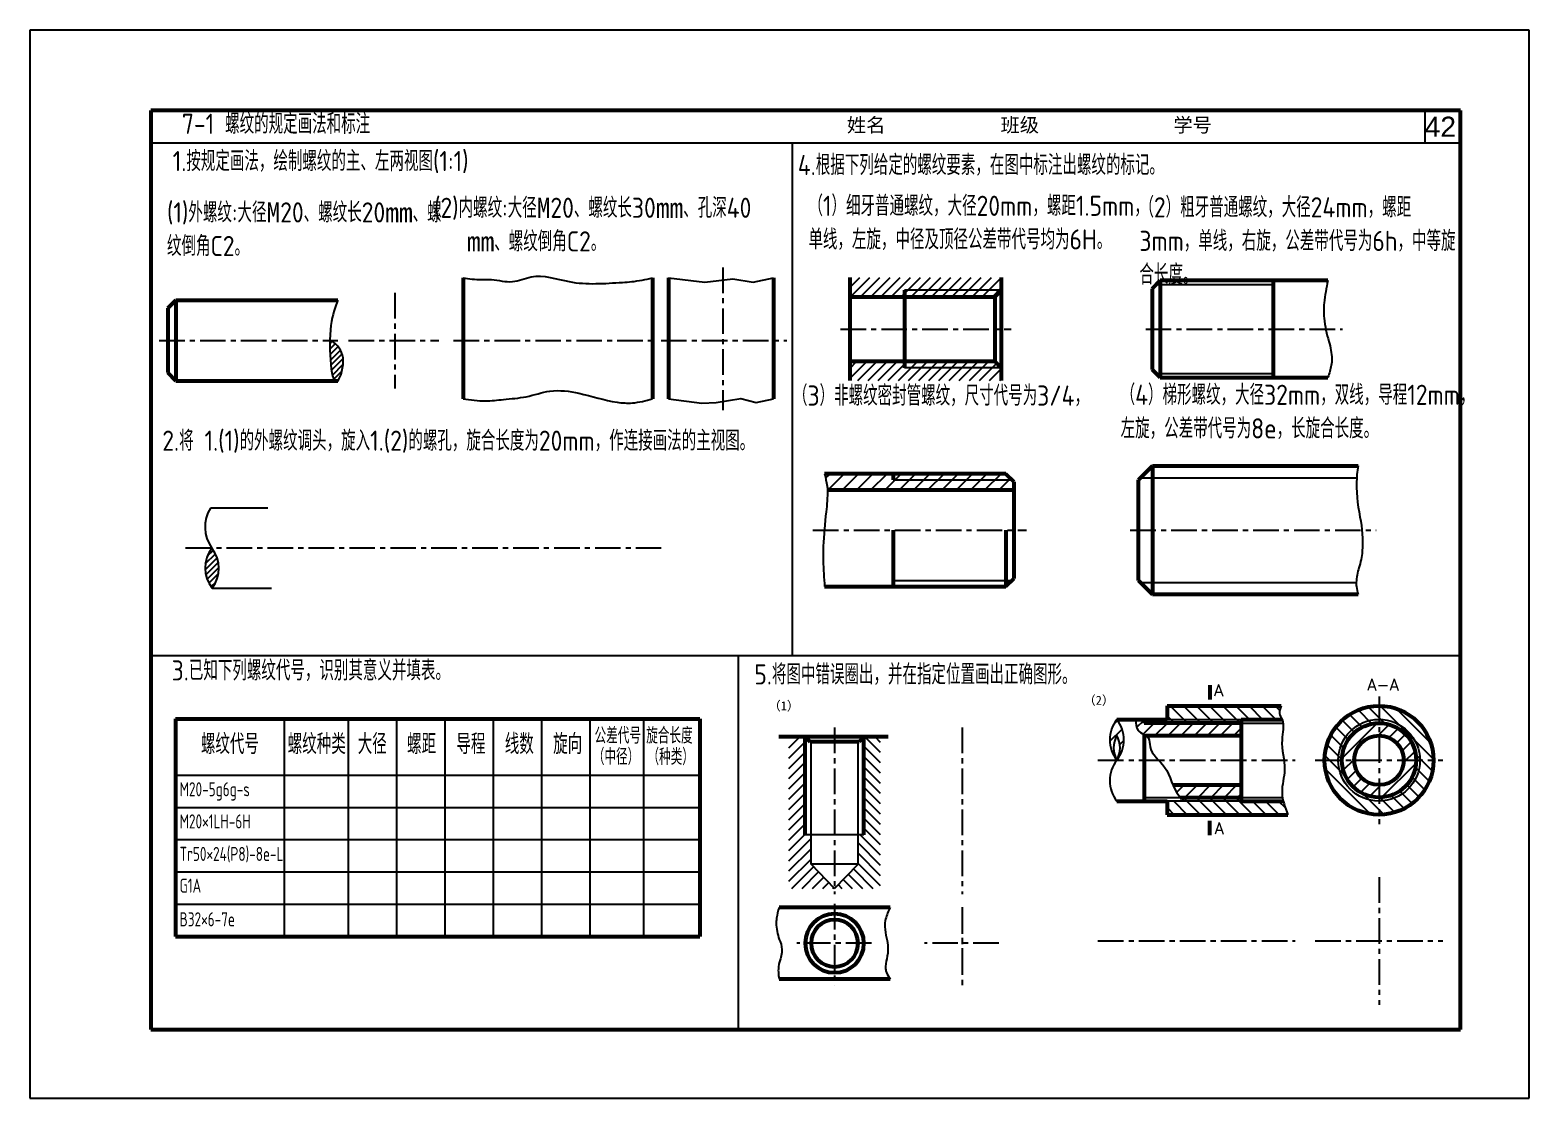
# Model space of a CAD drawing. Header units: millimetres. Extents: x 2332 to 3536, y 1191 to 2069.
# Drawn here: x 2331.6 to 2703.6, y 1804.4 to 2069.4 of the extents above; entities that cross this region are included whole.
import ezdxf

# ---------------------------------------------------------------- set-up
doc = ezdxf.new("R2010")
doc.units = ezdxf.units.MM
doc.linetypes.add('CENTER', pattern=[50.8, 31.75, -6.35, 6.35, -6.35])
for name, color, linetype in [('01', 7, 'Continuous'), ('3中心线层', 1, 'CENTER'), ('ST文字', 7, 'Continuous'), ('TEXT', 7, 'Continuous'), ('THIN', 7, 'Continuous'), ('尺寸标注', 250, 'Continuous'), ('文字', 7, 'Continuous'), ('细实线', 7, 'Continuous')]:
    doc.layers.add(name, color=color, linetype=linetype)
doc.layers.add('粗实线', color=7, linetype='Continuous', lineweight=53)
doc.styles.add('HZ', font='txt.shx', dxfattribs={"bigfont": 'gbcbig.shx'})
doc.styles.add('HZ35', font='gbenor.shx', dxfattribs={"height": 3.5, "bigfont": 'gbcbig.shx'})
doc.styles.add('title', font='')
doc.styles.add('样式 1', font='arial.ttf', dxfattribs={"height": 5})
doc.styles.add('汉字', font='gbenor.shx', dxfattribs={"height": 5, "bigfont": 'gbcbig.shx'})
doc.styles.get('title').set_extended_font_data('SimSun')
pattern_1 = [(45, (2588.7022, 1842.9805), (-1.628275, 1.628275), [])]
pattern_2 = [(135, (2588.7022, 1842.9805), (-1.628275, -1.628275), [])]

msp = doc.modelspace()

# ---------------------------------------------------------------- hatches: boundary and pattern name
at = {"layer": '01'}
h = msp.add_hatch(dxfattribs=at)
h.set_pattern_fill('_USER', color=256, angle=45, style=0, pattern_type=0)
h.set_pattern_definition([(45, (0, 0), (-0.70710678, 0.70710678), [])])
edge = h.paths.add_edge_path()
edge.add_spline(control_points=[(2408.01, 1982.43), (2408.72, 1983.19), (2410.39, 1988.53), (2407.88, 1991.28), (2406.45, 1992.43)], knot_values=[20.32576, 20.32576, 20.32576, 20.32576, 26.12856, 31.373346, 31.373346, 31.373346, 31.373346], degree=3, periodic=0)
edge.add_line((2406.45, 1992.43), (2406.06, 1992.43))
edge.add_spline(control_points=[(2406.06, 1992.43), (2405.95, 1988.17), (2406.38, 1983.49), (2407.24, 1982.43)], knot_values=[9.219923, 9.219923, 9.219923, 9.219923, 18.002644, 18.002644, 18.002644, 18.002644], degree=3, periodic=0)
edge.add_line((2407.24, 1982.43), (2408.01, 1982.43))
h = msp.add_hatch(dxfattribs=at)
h.set_pattern_fill('_USER', color=256, angle=45, style=0, pattern_type=0)
h.set_pattern_definition([(45, (2349.7641, 1816.8418), (-0.707107, 0.707107), [])])
h.paths.add_polyline_path([(2376.79, 1940.89), (2376.79, 1940.89, 0.350558), (2376.82, 1930.94, 0.343671)])
at = {"layer": '细实线'}
h = msp.add_hatch(dxfattribs=at)
h.set_pattern_fill('ANSI31', color=256, scale=0.56, style=0)
h.set_pattern_definition([(45, (2389.62, 1850.0796), (-1.257236, 1.257236), [])])
h.paths.add_polyline_path([(2572.66, 2008.05), (2535.06, 2008.05), (2535.06, 2003.25), (2548.66, 2003.25), (2548.66, 2004.85), (2572.66, 2004.85)])
h.paths.add_polyline_path([(2572.66, 2004.85), (2548.66, 2004.85), (2548.66, 2003.25), (2571.06, 2003.25)])
h.paths.add_polyline_path([(2571.06, 1987.25), (2548.66, 1987.25), (2548.66, 1985.65), (2572.66, 1985.65)])
h.paths.add_polyline_path([(2572.66, 1985.65), (2548.66, 1985.65), (2548.66, 1987.25), (2535.06, 1987.25), (2535.06, 1982.45), (2572.66, 1982.45)])
h = msp.add_hatch(dxfattribs=at)
h.set_pattern_fill('ANSI31', scale=20, style=0)
h.set_pattern_definition([(45, (1699.096, 1810.6208), (-1.767767, 1.767767), [])])
h.paths.add_polyline_path([(2545.83, 1959.34), (2545.83, 1957.84), (2575.33, 1957.84), (2573.83, 1959.34)], flags=16)
h.paths.add_polyline_path([(2545.83, 1957.84), (2545.83, 1959.34), (2528.83, 1959.34, -0.013703), (2529.45, 1956.29, -0.044881), (2529.53, 1955.34), (2575.83, 1955.34), (2575.83, 1957.34), (2575.33, 1957.84)])
h = msp.add_hatch(dxfattribs=at)
h.set_pattern_fill('ANSI31', scale=18.42183, angle=90, style=0)
h.set_pattern_definition(pattern_2)
edge = h.paths.add_edge_path()
edge.add_spline(control_points=[(2642.33, 1898.38), (2642.12, 1898.88), (2641.38, 1899.94), (2641.86, 1901.12), (2642.12, 1901.76)], knot_values=[0, 0, 0, 0, 2.610974, 5.787065, 5.787065, 5.787065, 5.787065], degree=3, periodic=0)
edge.add_line((2642.12, 1901.76), (2613.81, 1901.76))
edge.add_line((2613.81, 1901.76), (2613.81, 1898.38))
edge.add_line((2613.81, 1898.38), (2632.19, 1898.38))
edge.add_line((2632.19, 1898.38), (2642.33, 1898.38))
h.paths.add_polyline_path([(2632.19, 1898.38), (2613.81, 1898.38), (2613.81, 1897.46), (2632.19, 1897.46)])
edge = h.paths.add_edge_path()
edge.add_line((2632.19, 1879.04), (2617.08, 1879.04))
edge.add_spline(control_points=[(2617.08, 1879.04), (2617.38, 1878.72), (2617.71, 1878.42), (2618.03, 1878.12)], knot_values=[37.196576, 37.196576, 37.196576, 37.196576, 39.35129, 39.35129, 39.35129, 39.35129], degree=3, periodic=0)
edge.add_line((2618.03, 1878.12), (2632.19, 1878.12))
edge.add_line((2632.19, 1878.12), (2632.19, 1879.04))
edge = h.paths.add_edge_path()
edge.add_spline(control_points=[(2643.81, 1874.74), (2643.37, 1875.87), (2642.93, 1876.99), (2642.64, 1878.12)], knot_values=[38.981729, 38.981729, 38.981729, 38.981729, 44.707599, 44.707599, 44.707599, 44.707599], degree=3, periodic=0)
edge.add_line((2642.64, 1878.12), (2632.19, 1878.12))
edge.add_line((2632.19, 1878.12), (2613.81, 1878.12))
edge.add_line((2613.81, 1878.12), (2613.81, 1874.74))
edge.add_line((2613.81, 1874.74), (2643.81, 1874.74))
h = msp.add_hatch(dxfattribs=at)
h.set_pattern_fill('ANSI31', scale=18.42183, angle=90, style=0)
h.set_pattern_definition(pattern_2)
h.paths.add_polyline_path([(2676.55, 1888.25), (2679.92, 1888.25, 0.414214), (2666.41, 1901.76), (2666.41, 1898.38, -0.414214)])
h.paths.add_polyline_path([(2679.92, 1888.25), (2676.55, 1888.25, -0.414214), (2666.41, 1878.12), (2666.41, 1874.74, 0.414214)])
h.paths.add_polyline_path([(2656.28, 1888.25), (2652.91, 1888.25, 0.414214), (2666.41, 1874.74), (2666.41, 1878.12, -0.414214)])
h.paths.add_polyline_path([(2666.41, 1898.38), (2666.41, 1901.76, 0.414214), (2652.91, 1888.25), (2656.28, 1888.25, -0.414214)])
h.paths.add_polyline_path([(2666.41, 1897.46), (2666.41, 1898.38, 0.414214), (2656.28, 1888.25), (2657.2, 1888.25, -0.414214)], flags=17)
h.paths.add_polyline_path([(2675.63, 1888.25), (2676.55, 1888.25, 0.414214), (2666.41, 1898.38), (2666.41, 1897.46, -0.414214)], flags=17)
h.paths.add_polyline_path([(2666.41, 1879.04), (2666.41, 1878.12, 0.414214), (2676.55, 1888.25), (2675.63, 1888.25, -0.414214)], flags=17)
h.paths.add_polyline_path([(2666.41, 1878.12), (2666.41, 1879.04, -0.414214), (2657.2, 1888.25), (2656.28, 1888.25, 0.414214)], flags=16)
h = msp.add_hatch(dxfattribs=at)
h.set_pattern_fill('ANSI31', scale=18.42183, style=0)
h.set_pattern_definition(pattern_1)
edge = h.paths.add_edge_path()
edge.add_line((2608.1, 1897.46), (2608.1, 1898.38))
edge.add_line((2608.1, 1898.38), (2605.99, 1898.38))
edge.add_spline(control_points=[(2605.99, 1898.38), (2606.02, 1897.35), (2606.06, 1895.51), (2607.88, 1894.81), (2608.49, 1894.39)], knot_values=[0, 0, 0, 0, 2.818958, 5.005929, 5.005929, 5.005929, 5.005929], degree=3, periodic=0)
edge.add_line((2608.49, 1894.39), (2632.19, 1894.39))
edge.add_line((2632.19, 1894.39), (2632.19, 1897.46))
edge.add_line((2632.19, 1897.46), (2608.1, 1897.46))
edge = h.paths.add_edge_path()
edge.add_spline(control_points=[(2615.25, 1882.11), (2615.65, 1881.13), (2616.17, 1880.05), (2616.97, 1879.16), (2617.08, 1879.04)], knot_values=[19.207539, 19.207539, 19.207539, 19.207539, 22.369924, 22.840966, 22.840966, 22.840966, 22.840966], degree=3, periodic=0)
edge.add_line((2617.08, 1879.04), (2632.19, 1879.04))
edge.add_line((2632.19, 1879.04), (2632.19, 1882.11))
edge.add_line((2632.19, 1882.11), (2615.25, 1882.11))
h.paths.add_polyline_path([(2601.34, 1894.39, -0.262418), (2601.34, 1888.25, 0.34451), (2601.34, 1898.38, 0.34451), (2601.34, 1888.25, -0.262418)])
h = msp.add_hatch(dxfattribs=at)
h.set_pattern_fill('ANSI31', scale=18.42183, style=0)
h.set_pattern_definition(pattern_1)
h.paths.add_polyline_path([(2666.41, 1894.39), (2666.41, 1897.46, 0.414214), (2657.2, 1888.25), (2660.27, 1888.25, -0.414214)])
h.paths.add_polyline_path([(2672.56, 1888.25), (2675.63, 1888.25, 0.414214), (2666.41, 1897.46), (2666.41, 1894.39, -0.414214)])
h.paths.add_polyline_path([(2666.41, 1882.11), (2666.41, 1879.04, 0.414214), (2675.63, 1888.25), (2672.56, 1888.25, -0.414214)])
h.paths.add_polyline_path([(2660.27, 1888.25), (2657.2, 1888.25, 0.414214), (2666.41, 1879.04), (2666.41, 1882.11, -0.414214)])
h = msp.add_hatch(dxfattribs=at)
h.set_pattern_fill('ANSI31', scale=0.567, angle=360, style=0)
h.set_pattern_definition([(45, (2393.2607, 1960.6742), (-1.272951, 1.272951), [])])
h.paths.add_polyline_path([(2531.29, 1856.45), (2525.46, 1862.48), (2525.46, 1869.77), (2524, 1869.77), (2524, 1894.07), (2519.95, 1894.07), (2519.95, 1856.45)])
h = msp.add_hatch(dxfattribs=at)
h.set_pattern_fill('ANSI31', scale=0.567, angle=270, style=0)
h.set_pattern_definition([(315, (2393.2607, 1960.6742), (1.272951, 1.272951), [])])
h.paths.add_polyline_path([(2538.58, 1869.77), (2537.12, 1869.77), (2537.12, 1862.48), (2531.29, 1856.45), (2542.63, 1856.45), (2542.63, 1894.07), (2538.58, 1894.07)])

# ---------------------------------------------------------------- linework, layer by layer
at = {"layer": '01'}
for points in [[(2490.1, 2007.92), (2499.07, 2006.86), (2506.08, 2007.68), (2511.12, 2006.86), (2516.1, 2007.92)], [(2490.1, 1977.92), (2498.37, 1976.89), (2501.9, 1977.01), (2508, 1977.99), (2511.83, 1977.01), (2516.1, 1977.92)]]:
    msp.add_lwpolyline(points, dxfattribs=at)
for centre, radius, start, end in [((2383.92, 1946.15), 8.87, 148.1169, 216.4418), ((2383.03, 1935.94), 7.97, 141.5612, 218.8363), ((2370.42, 1935.89), 8.09, 322.2665, 38.1329)]:
    msp.add_arc(centre, radius, start, end, dxfattribs=at)
at = {"layer": '3中心线层', "color": 7, "ltscale": 0.2}
for p, q in [((2503.59, 2010.53), (2503.59, 1975.09)), ((2422.14, 2004.22), (2422.14, 1980.5)), ((2363.67, 1992.43), (2408.01, 1992.43)), ((2410.68, 1992.43), (2433.12, 1992.43)), ((2436.73, 1992.43), (2487.15, 1992.43)), ((2488.22, 1992.43), (2519.47, 1992.43)), ((2370.25, 1940.98), (2488.23, 1940.94)), ((2666.41, 1904.08), (2666.41, 1872.4)), ((2596.66, 1888.25), (2645.62, 1888.25)), ((2650.57, 1888.25), (2682.26, 1888.25)), ((2666.41, 1859.23), (2666.41, 1827.56)), ((2531.29, 1852.61), (2531.29, 1832.25)), ((2562.93, 1851.79), (2562.93, 1838.47)), ((2562.93, 1851.53), (2562.93, 1832.41)), ((2540.43, 1842.84), (2521.93, 1842.84)), ((2572.07, 1842.84), (2553.57, 1842.84)), ((2596.66, 1843.41), (2645.62, 1843.41)), ((2650.57, 1843.41), (2682.26, 1843.41))]:
    msp.add_line(p, q, dxfattribs=at)
for points in [[(2532.74, 1995.25), (2575.14, 1995.25)], [(2608.5, 1995.25), (2657.3, 1995.25)], [(2525.93, 1945.34), (2578.93, 1945.34)], [(2604.68, 1945.34), (2665.68, 1945.34)], [(2531.29, 1896.36), (2531.29, 1855.03)], [(2562.93, 1896.36), (2562.93, 1855.03)]]:
    msp.add_lwpolyline(points, dxfattribs=at)
at = {"layer": 'THIN', "ltscale": 0.2}
msp.add_line((2677.81, 2049.44), (2677.81, 2041.44), dxfattribs=at)
at = {"layer": '粗实线', "color": 7}
for p, q in [((2686.62, 2049.44), (2361.62, 2049.44)), ((2361.62, 2049.44), (2361.62, 1821.44)), ((2686.62, 1821.44), (2686.62, 2049.44)), ((2439.1, 2007.92), (2439.1, 1977.92)), ((2486.1, 2007.92), (2486.1, 1977.92)), ((2490.1, 2007.92), (2490.1, 1977.92)), ((2516.1, 2007.92), (2516.1, 1977.92)), ((2535.06, 2008.05), (2535.06, 1982.45)), ((2572.66, 2008.05), (2572.66, 1982.45)), ((2612.13, 2007.25), (2610.13, 2005.25)), ((2610.13, 2005.25), (2610.13, 1985.2)), ((2653.73, 2007.25), (2612.13, 2007.25)), ((2612.13, 2007.25), (2612.13, 1983.25)), ((2640.13, 2007.25), (2640.13, 1983.25)), ((2535.06, 2003.25), (2571.06, 2003.25)), ((2548.66, 2004.85), (2548.66, 1985.65)), ((2571.06, 2003.25), (2572.66, 2004.85)), ((2571.06, 2003.25), (2571.06, 1987.25)), ((2535.06, 1987.25), (2571.06, 1987.25)), ((2571.06, 1987.25), (2572.66, 1985.65)), ((2610.13, 1985.2), (2612.13, 1983.25)), ((2612.13, 1983.25), (2653.73, 1983.25)), ((2606.68, 1957.8), (2610.22, 1961.34)), ((2610.22, 1961.34), (2661.22, 1961.34)), ((2610.22, 1961.34), (2610.22, 1929.34)), ((2573.83, 1959.34), (2528.83, 1959.34)), ((2545.83, 1959.34), (2545.83, 1957.84)), ((2575.83, 1957.34), (2573.83, 1959.34)), ((2575.83, 1933.34), (2575.83, 1957.34)), ((2606.68, 1932.87), (2606.68, 1957.8)), ((2529.53, 1955.34), (2575.83, 1955.34)), ((2545.83, 1945.34), (2545.83, 1931.34)), ((2573.83, 1945.34), (2573.83, 1931.34)), ((2528.83, 1931.34), (2573.83, 1931.34)), ((2573.83, 1931.34), (2575.83, 1933.34)), ((2610.22, 1929.34), (2606.68, 1932.87)), ((2661.22, 1929.34), (2610.22, 1929.34)), ((2624.45, 1906.84), (2624.45, 1903.29)), ((2613.81, 1901.76), (2613.81, 1898.38)), ((2613.81, 1901.76), (2642.12, 1901.76)), ((2367.76, 1898.55), (2367.76, 1844.55)), ((2367.76, 1898.55), (2497.85, 1898.55)), ((2497.85, 1898.55), (2497.85, 1844.55)), ((2601.34, 1898.38), (2613.81, 1898.38)), ((2608.1, 1898.38), (2608.1, 1897.46)), ((2632.19, 1897.46), (2608.1, 1897.46)), ((2632.19, 1898.38), (2632.19, 1878.12)), ((2632.19, 1898.38), (2642.33, 1898.38)), ((2544.61, 1894.07), (2517.5, 1894.07)), ((2524, 1894.07), (2525.21, 1892.86)), ((2524, 1869.77), (2524, 1894.07)), ((2538.58, 1894.07), (2537.36, 1892.86)), ((2538.58, 1869.77), (2538.58, 1894.07)), ((2608.1, 1894.63), (2608.1, 1878.12)), ((2608.49, 1894.39), (2632.19, 1894.39)), ((2537.36, 1892.86), (2525.21, 1892.86)), ((2615.25, 1882.11), (2632.19, 1882.11)), ((2617.08, 1879.04), (2632.19, 1879.04)), ((2601.34, 1878.12), (2613.81, 1878.12)), ((2613.81, 1878.12), (2613.81, 1874.74)), ((2632.19, 1878.12), (2642.64, 1878.12)), ((2613.81, 1874.74), (2643.81, 1874.74)), ((2624.45, 1869.67), (2624.45, 1873.21)), ((2545.06, 1851.75), (2517.52, 1851.75)), ((2367.76, 1844.55), (2497.85, 1844.55)), ((2545.06, 1833.93), (2517.52, 1833.93)), ((2361.62, 1821.44), (2686.62, 1821.44))]:
    msp.add_line(p, q, dxfattribs=at)
at = {"layer": '粗实线'}
for p, q in [((2367.83, 2002.43), (2365.83, 2000.43)), ((2367.83, 2002.43), (2367.83, 1982.43)), ((2365.83, 2000.43), (2365.83, 1984.43))]:
    msp.add_line(p, q, dxfattribs=at)
at = {"layer": '粗实线', "color": 7, "ltscale": 0.2}
for p, q in [((2367.83, 2002.43), (2408.01, 2002.43)), ((2367.83, 1982.43), (2408.01, 1982.43))]:
    msp.add_line(p, q, dxfattribs=at)
at = {"layer": '粗实线', "ltscale": 0.2}
msp.add_line((2365.83, 1984.43), (2367.83, 1982.43), dxfattribs=at)
at = {"layer": '粗实线', "color": 7}
for radius in [13.51, 9.21, 6.14]:
    msp.add_circle((2666.41, 1888.25), radius, dxfattribs=at)
for radius in [7.29, 5.83]:
    msp.add_arc((2531.29, 1842.84), radius, 270, 269.99, dxfattribs=at)
at = {"layer": '细实线', "color": 7}
for p, q in [((2703.62, 2069.44), (2331.62, 2069.44)), ((2331.62, 2069.44), (2331.62, 1804.44)), ((2703.62, 1804.44), (2703.62, 2069.44)), ((2361.62, 2041.44), (2686.62, 2041.44)), ((2520.89, 1914.27), (2520.89, 2041.44)), ((2361.62, 1914.27), (2686.62, 1914.27)), ((2507.41, 1821.44), (2507.41, 1914.27)), ((2394.67, 1898.55), (2394.67, 1844.55)), ((2410.55, 1898.55), (2410.55, 1844.55)), ((2422.55, 1898.55), (2422.55, 1844.55)), ((2434.55, 1898.55), (2434.55, 1844.55)), ((2446.55, 1898.55), (2446.55, 1844.55)), ((2458.55, 1898.55), (2458.55, 1844.55)), ((2470.55, 1898.55), (2470.55, 1844.55)), ((2483.85, 1898.55), (2483.85, 1844.55)), ((2613.81, 1898.38), (2632.19, 1898.38)), ((2632.19, 1897.46), (2642.59, 1897.46)), ((2367.76, 1884.55), (2497.85, 1884.55)), ((2632.19, 1879.04), (2642.45, 1879.04)), ((2367.76, 1876.55), (2497.85, 1876.55)), ((2632.19, 1878.12), (2613.81, 1878.12)), ((2367.76, 1868.55), (2497.85, 1868.55)), ((2538.58, 1869.77), (2524, 1869.77)), ((2367.76, 1860.55), (2497.85, 1860.55)), ((2537.12, 1862.48), (2525.46, 1862.48)), ((2367.76, 1852.55), (2497.85, 1852.55)), ((2331.62, 1804.44), (2703.62, 1804.44))]:
    msp.add_line(p, q, dxfattribs=at)
at = {"layer": '细实线'}
for p, q in [((2376.39, 1950.84), (2390.63, 1950.84)), ((2376.82, 1930.94), (2391.59, 1930.94)), ((2608.1, 1879.04), (2617.08, 1879.04))]:
    msp.add_line(p, q, dxfattribs=at)
at = {"layer": '细实线', "color": 7}
for points in [[(2611.17, 2006.29), (2640.13, 2006.29)], [(2572.66, 2004.85), (2548.66, 2004.85)], [(2572.66, 1985.65), (2548.66, 1985.65)], [(2611.17, 1984.21), (2640.13, 1984.21)], [(2545.83, 1957.84), (2575.33, 1957.84)], [(2607.22, 1958.34), (2660.87, 1958.34)], [(2545.83, 1932.84), (2575.33, 1932.84)], [(2607.22, 1932.34), (2660.75, 1932.34)], [(2525.46, 1862.48), (2525.46, 1892.86)], [(2537.12, 1862.48), (2537.12, 1892.86)], [(2531.29, 1856.45), (2525.46, 1862.48)], [(2531.29, 1856.45), (2537.12, 1862.48)]]:
    msp.add_lwpolyline(points, dxfattribs=at)
for points in [[(2653.73, 2007.25, 0.034266), (2652.78, 2001.73, 0.050745), (2652.78, 1997.94, 0.050119), (2653.96, 1992.15, -0.066968), (2654.69, 1987.78, -0.060563), (2654.56, 1986.23, -0.030323), (2653.73, 1983.25)], [(2661.22, 1961.34, 0.006737), (2660.93, 1959.14, 0.01851), (2660.87, 1958.34, 0.062345), (2661.67, 1948.66, -0.070502), (2662.23, 1940.09, -0.059893), (2661.43, 1936.03, 0.065944), (2660.75, 1932.34, 0.051258), (2660.8, 1931.38, 0.023673), (2661.22, 1929.34)], [(2528.83, 1959.34, -0.013703), (2529.45, 1956.29, -0.044881), (2529.53, 1955.34, -0.027143), (2529.19, 1949.85, 0.017431), (2528.5, 1941.33, 0.019984), (2528.47, 1937.75, 0.011141), (2528.83, 1931.34)], [(2517.52, 1851.75, 0.034579), (2516.9, 1849.08, 0.054517), (2516.82, 1847.34, 0.084902), (2517.77, 1843.31, -0.127232), (2518.18, 1840.55, -0.051962), (2517.84, 1838.95, 0.043888), (2517.4, 1837.06, 0.043682), (2517.34, 1835.79, 0.029728), (2517.52, 1833.93)], [(2545.06, 1851.75, 0.049648), (2543.96, 1848.85, 0.08108), (2543.77, 1846.95, 0.046544), (2544.2, 1844.15, -0.053726), (2544.54, 1841.72, -0.074365), (2544.22, 1838.99, 0.080627), (2543.96, 1836.48, 0.08798), (2544.18, 1835.57, 0.044263), (2545.06, 1833.93)]]:
    msp.add_lwpolyline(points, format="xyb", dxfattribs=at)
msp.add_circle((2666.41, 1888.25), 10.13, dxfattribs=at)
for centre, radius, start, end in [((2607.82, 1893.32), 8.23, 141.9813, 218.0187), ((2594.86, 1893.32), 8.23, 321.9813, 38.0187), ((2595.9, 1891.32), 6.25, 330.5922, 29.4078), ((2607.82, 1883.19), 8.23, 141.9813, 218.0187)]:
    msp.add_arc(centre, radius, start, end, dxfattribs=at)
at = {"layer": '细实线'}
msp.add_arc((2606.79, 1891.32), 6.25, 150.5922, 209.4078, dxfattribs=at)
for points in [[(2439.1, 2007.92), (2443.61, 2007.52), (2446.19, 2007.52), (2451.35, 2007), (2455.99, 2008.2), (2465.45, 2007), (2478.7, 2006.83), (2480.94, 2007), (2486.1, 2007.92)], [(2439.1, 1977.92), (2444.64, 1977.42), (2449.11, 1977.77), (2454.79, 1978.46), (2460.64, 1979.83), (2467.86, 1979.32), (2477.32, 1977.08), (2481.11, 1976.91), (2486.1, 1977.92)], [(2642.12, 1901.76), (2641.7, 1899.86), (2642.33, 1898.38), (2642.33, 1893.32), (2642.96, 1885.93), (2642.33, 1880.23), (2643.81, 1874.74)]]:
    msp.add_spline(points, degree=3, dxfattribs=at)
msp.add_open_spline([(2408.01, 2002.43), (2407.34, 2000.63), (2405.25, 1995.03), (2406.63, 1976.52), (2410.39, 1988.53), (2407.88, 1991.28), (2406.45, 1992.43)], degree=3, knots=[0, 0, 0, 0, 6.531732, 20.32576, 26.12856, 31.373346, 31.373346, 31.373346, 31.373346], dxfattribs=at)
at = {"layer": '细实线', "color": 7}
msp.add_spline([(2605.99, 1898.38), (2606.63, 1895.64), (2609.16, 1893.74), (2609.58, 1891.63), (2613.18, 1886.56), (2616.77, 1879.39), (2618.03, 1878.12)], degree=3, dxfattribs=at)

# ---------------------------------------------------------------- texts
at = {"layer": 'ST文字', "width": 6.3253, "attachment_point": 1, "style": 'HZ'}
for s, insert, char_height in [('A-A', (2663.49, 1908.45), 2.924), ('A', (2625.48, 1907.07), 2.92), ('A', (2625.59, 1872.83), 2.92)]:
    msp.add_mtext(s, dxfattribs=dict(at, insert=insert, char_height=char_height))
at = {"layer": 'TEXT', "linetype": 'Continuous', "style": '汉字'}
msp.add_text(' 7-1 螺纹的规定画法和标注', height=5, dxfattribs=at).set_placement((2366.61, 2043.66))
at = {"layer": 'TEXT', "style": 'title'}
for s, p in [('（1）', (2514.86, 1900.63)), ('（2）', (2593.03, 1902.01))]:
    msp.add_text(s, height=2.25, dxfattribs=at).set_placement(p)
at = {"layer": 'TEXT', "style": 'HZ35', "width": 0.8}
for s, p in [('M20-5g6g-s', (2368.75, 1879.31)), ('M20×1LH-6H', (2368.75, 1871.32)), ('Tr50×24(P8)-8e-L', (2368.75, 1863.26)), ('G1A', (2368.75, 1855.39)), ('B32×6-7e', (2368.75, 1847.04))]:
    msp.add_text(s, height=3.5, dxfattribs=at).set_placement(p)
at = {"layer": '尺寸标注', "color": 7, "insert": (2681.62, 2045.44), "char_height": 5, "width": 10, "attachment_point": 5, "style": '样式 1'}
msp.add_mtext('42', dxfattribs=at)
at = {"layer": '文字', "color": 7, "insert": (2529.6, 2045.67), "char_height": 3.5, "width": 313.5, "attachment_point": 4}
msp.add_mtext('{\\fSimSun|b0|i0|c134|p2;  姓名            班级              学号}', dxfattribs=at)
at = {"layer": '细实线', "color": 7, "style": '汉字'}
for s, height, p in [('  1.按规定画法，绘制螺纹的主、左两视图(1:1)', 5, (2361.62, 2034.42)), ('4.根据下列给定的螺纹要素，在图中标注出螺纹的标记。', 5, (2522.17, 2033.45)), ('（3）非螺纹密封管螺纹，尺寸代号为3/4，', 5, (2520.97, 1976.23)), ('2.将 1.(1)的外螺纹调头，旋入1.(2)的螺孔，旋合长度为20mm，作连接画法的主视图。', 5, (2364.46, 1965.04)), ('  3.已知下列螺纹代号，识别其意义并填表。', 5, (2361.37, 1908.04)), ('  5.将图中错误圈出，并在指定位置画出正确图形。', 5, (2505.96, 1907.05)), ('螺纹代号', 5, (2374.04, 1889.77)), ('螺纹种类', 5, (2395.59, 1889.77)), ('大径', 5, (2412.97, 1889.77)), ('螺距', 5, (2425.21, 1889.77)), ('导程', 5, (2437.46, 1889.77)), ('线数', 5, (2449.46, 1889.77)), ('旋向', 5, (2461.46, 1889.77)), ('公差代号', 4, (2471.73, 1892.36)), ('旋合长度', 4, (2484.55, 1892.37)), ('（中径）', 4, (2471.3, 1887.12)), ('（种类）', 4, (2484.86, 1887.1))]:
    msp.add_text(s, height=height, dxfattribs=at).set_placement(p)
at = {"layer": '细实线', "color": 7, "char_height": 5, "attachment_point": 1, "style": '汉字'}
for s, insert, width in [('(2)内螺纹:大径{\\fFangSong_GB2312|b0|i0|c134|p49;M}20、螺纹长30{\\fFangSong_GB2312|b0|i0|c134|p49;mm}、孔深40\\P   {\\fFangSong_GB2312|b0|i0|c134|p49;mm}、螺纹倒角C2。', (2431.9, 2027.83), 92.2886), ('（1）细牙普通螺纹，大径20mm，螺距1.5mm，单线，左旋，中径及顶径公差带代号均为6{\\F|c134;H}。', (2524.8, 2028.32), 86.115), ('（2）粗牙普通螺纹，大径24mm，螺距3mm，单线，右旋，公差带代号为6{\\F|c134;h}，中等旋合长度。', (2606.94, 2027.95), 79.6816), ('(1)外螺纹:大径{\\fFangSong_GB2312|b0|i0|c134|p49;M}20、螺纹长20{\\fSimSun|b0|i0|c134|p2;mm}、螺纹倒角C2。', (2365.62, 2026.68), 68.0241), ('（4）梯形螺纹，大径32mm，双线，导程12mm，左旋，公差带代号为8{\\F|c134;e}，长旋合长度。', (2602.28, 1981.43), 89.1452)]:
    msp.add_mtext(s, dxfattribs=dict(at, insert=insert, width=width))

doc.saveas('drawing.dxf')
